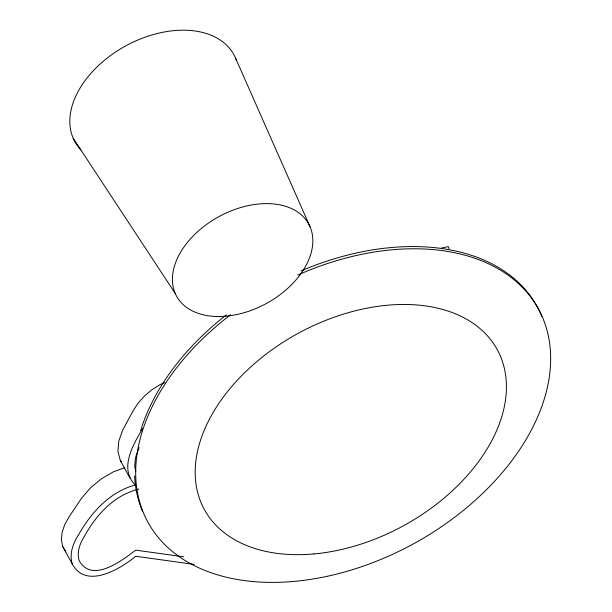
<?xml version="1.0" encoding="UTF-8"?>
<svg xmlns="http://www.w3.org/2000/svg" width="612" height="612" viewBox="0 0 612 612"><rect width="100%" height="100%" fill="white"/><g stroke="black" fill="none" stroke-linecap="round" stroke-linejoin="round"><path stroke-width="0.92" d="M139.092 447.647L135.474 457.684L134.724 466.788L135.841 471.079M142.68 428.568C133.194 444.519 118.766 468.631 135.313 485.01C109.778 491.773 91.295 512.405 78.642 534.597C73.126 543.196 69.034 553.86 72.293 564.05C86.17 589.654 120.373 569.015 135.749 556.27L194.287 564.409M164.812 382.531L160.505 384.39L152.181 389.561L144.577 395.926L138.09 403.163L133.049 410.904L122.813 429.853L118.805 440.992L117.94 451.411L120.289 460.4L129.92 478.064M124.802 467.667L113.381 471.837L101.378 478.836L90.499 487.856L81.48 498.298L69.011 516.933L64.65 524.775L62.064 532.555L61.391 539.883L62.661 546.394L72.293 564.05M138.97 489.087C114.475 494.917 96.727 514.279 84.861 535.508C80.149 542.898 76.431 552.016 79.216 560.799C92.427 583.856 122.507 559.98 135.711 550.142L183.638 556.805M441.397 248.044L448.236 246.636L449.147 248.724M120.289 460.4L121.367 461.792M73.233 138.343L175.246 293.462M62.661 546.394L65.813 551.741M235.459 57.941L310.016 226.669A75.284 49.488 -28.6 0 1 226.027 316.175A75.284 49.488 -28.6 0 1 191.854 237.349A75.284 49.488 -28.6 0 1 310.016 226.669M297.753 275.048A222.47 146.245 -28.6 0 1 547.113 388.543A222.47 146.245 -28.6 0 1 227.457 577.483A222.47 146.245 -28.6 0 1 230.678 314.69M300.913 270.94A222.47 146.245 -28.6 0 1 541.827 316.389M142.474 511.211A222.47 146.245 -28.6 0 1 134.617 475.853M140.63 430.741A222.47 146.245 -28.6 0 1 226.409 314.843M80.838 149.833A90.622 59.571 -28.6 0 1 123.196 47.315A90.622 59.571 -28.6 0 1 236.469 60.504M313.994 553.929A166.854 109.686 -28.6 0 0 500.149 355.549A166.854 109.686 -28.6 0 0 238.259 379.218A166.854 109.686 -28.6 0 0 313.994 553.929"/></g></svg>
